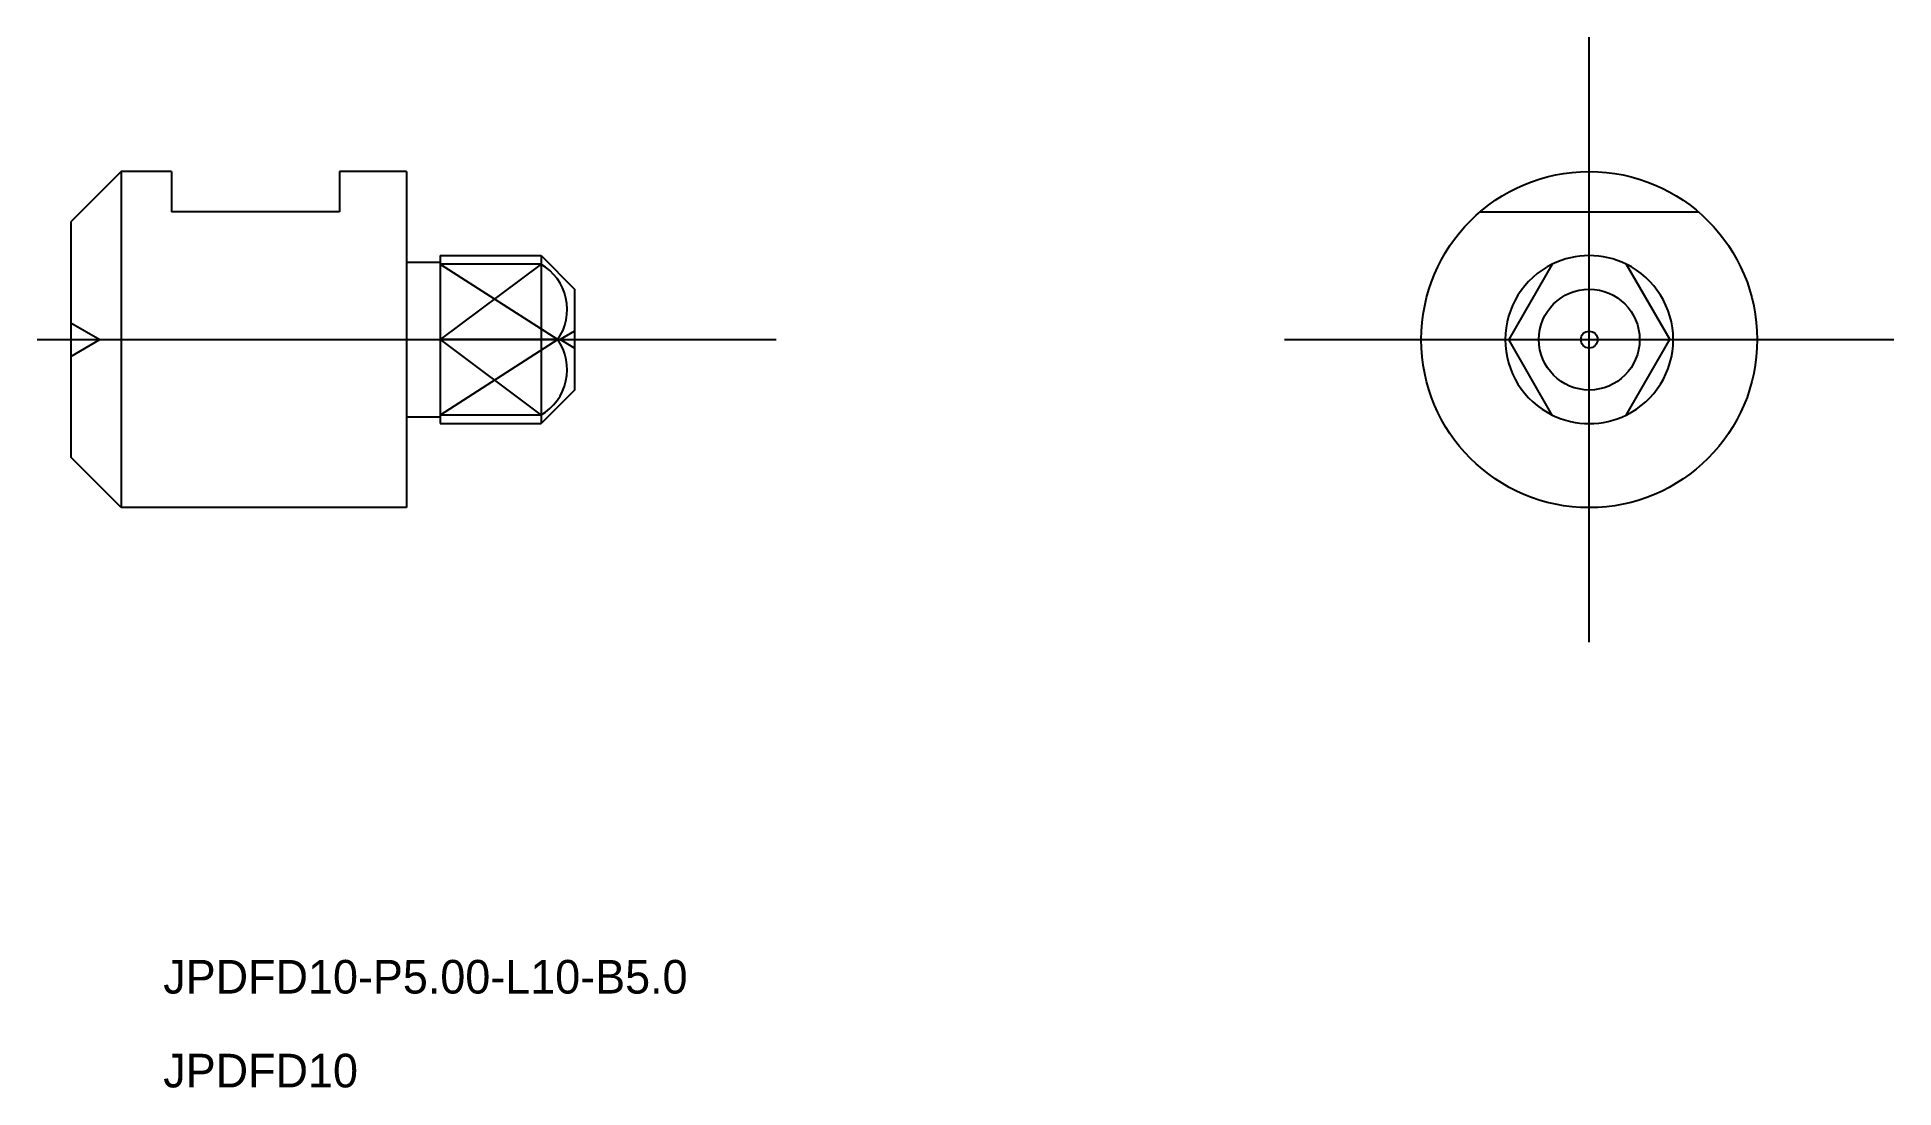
# Model space of a CAD drawing. Extents: x 572.5 to 627.8, y 576.8 to 608.1.
import ezdxf

# ---------------------------------------------------------------- set-up
doc = ezdxf.new("R2010")
doc.units = 0
for name, pattern in [('CENTER', [50.8, 31.75, -6.35, 6.35, -6.35]), ('DASHED', [19.05, 12.7, -6.35]), ('PHANTOM', [63.5, 31.75, -6.35, 6.35, -6.35, 6.35, -6.35])]:
    doc.linetypes.add(name, pattern=pattern)
doc.layers.get('0').update_dxf_attribs({"linetype": 'CONTINUOUS'})
doc.layers.add('CENTER', color=1, linetype='CENTER')

msp = doc.modelspace()

# ---------------------------------------------------------------- linework, layer by layer
at = {"color": 7, "linetype": 'CONTINUOUS'}
for p, q in [((575.045, 604.101), (573.545, 602.601)), ((575.045, 604.101), (575.045, 594.101)), ((576.545, 604.101), (575.045, 604.101)), ((576.545, 604.101), (576.545, 602.901)), ((583.545, 604.101), (581.545, 604.101)), ((581.545, 604.101), (581.545, 602.901)), ((583.545, 604.101), (583.545, 594.101)), ((573.545, 602.601), (573.545, 595.601)), ((581.545, 602.901), (576.545, 602.901)), ((583.545, 601.401), (584.545, 601.401)), ((584.545, 601.601), (587.545, 601.601)), ((584.545, 601.601), (584.545, 596.601)), ((587.545, 601.601), (588.545, 600.601)), ((587.545, 601.601), (587.545, 596.601)), ((587.545, 601.346), (584.545, 601.346)), ((617.65, 601.346), (616.354, 599.101)), ((619.85, 601.346), (621.146, 599.101)), ((588.545, 600.601), (588.545, 597.601)), ((588.042, 599.101), (584.545, 599.101)), ((617.65, 596.856), (616.354, 599.101)), ((619.85, 596.856), (621.146, 599.101)), ((588.545, 597.601), (587.545, 596.601)), ((583.545, 596.801), (584.545, 596.801)), ((587.545, 596.856), (584.545, 596.856)), ((584.545, 596.601), (587.545, 596.601)), ((575.045, 594.101), (573.545, 595.601)), ((583.545, 594.101), (575.045, 594.101))]:
    msp.add_line(p, q, dxfattribs=at)
at = {"color": 3, "linetype": 'DASHED'}
for p, q in [((615.501, 602.901), (622, 602.901)), ((573.545, 599.601), (574.411, 599.101)), ((588.545, 599.351), (588.112, 599.101)), ((573.545, 598.601), (574.411, 599.101)), ((588.545, 598.851), (588.112, 599.101))]:
    msp.add_line(p, q, dxfattribs=at)
at = {"color": 3, "linetype": 'CONTINUOUS'}
for p, q in [((584.545, 601.346), (588.042, 599.101)), ((587.545, 601.346), (584.545, 599.101)), ((588.042, 599.101), (584.545, 596.856)), ((584.545, 599.101), (587.545, 596.856))]:
    msp.add_line(p, q, dxfattribs=at)
at = {"color": 7, "linetype": 'CONTINUOUS'}
for radius in [5, 1.5, 0.25]:
    msp.add_circle((618.75, 599.101), radius, dxfattribs=at)
for start, end in [(63.8961, 116.1039), (243.8961, 296.1039)]:
    msp.add_arc((618.75, 599.101), 2.5, start, end, dxfattribs=at)
for centre, start, end in [((586.764, 599.995), 325.0221, 59.9856), ((586.764, 598.207), 300.0144, 34.9779)]:
    msp.add_arc(centre, 1.56, start, end)
at = {"color": 3, "linetype": 'PHANTOM'}
for start, end in [(116.1039, 243.8961), (296.1039, 63.8961)]:
    msp.add_arc((618.75, 599.101), 2.5, start, end, dxfattribs=at)
at = {"layer": 'CENTER', "color": 1, "linetype": 'CENTER'}
for p, q in [((618.75, 590.101), (618.75, 608.101)), ((572.545, 599.101), (594.545, 599.101)), ((609.682, 599.101), (627.819, 599.101))]:
    msp.add_line(p, q, dxfattribs=at)

# ---------------------------------------------------------------- texts
at = {"color": 7, "linetype": 'CONTINUOUS'}
for s, p in [('JPDFD10-P5.00-L10-B5.0', (576.299, 579.641)), ('JPDFD10', (576.299, 576.849))]:
    msp.add_text(s, height=1, dxfattribs=at).set_placement(p)

doc.saveas('drawing.dxf')
